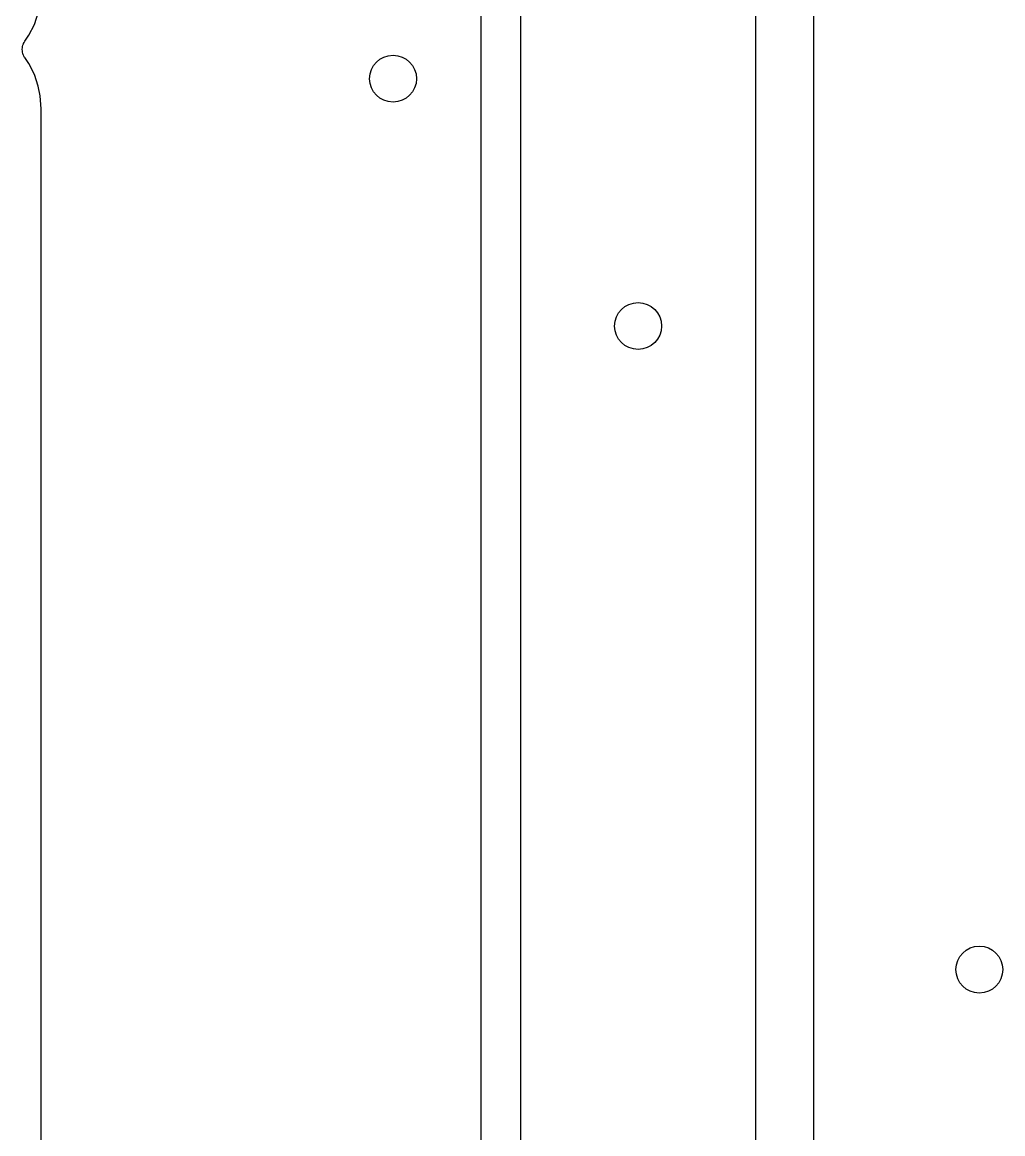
# Model space of a CAD drawing. Extents: x 1.67 to 6.2, y -5.98 to -1.89.
# Drawn here: x 3.0054 to 3.3346, y -3.937 to -3.5637 of the extents above; entities that cross this region are included whole.
import ezdxf

# ---------------------------------------------------------------- set-up
doc = ezdxf.new("R2010")
doc.units = 0
doc.header["$MEASUREMENT"] = 0
doc.layers.add('BLACK', color=7, linetype='CONTINUOUS')

msp = doc.modelspace()

# ---------------------------------------------------------------- linework, layer by layer
at = {"layer": 'BLACK', "linetype": 'CONTINUOUS'}
for p, q in [((3.25157, -2.08468), (3.25157, -5.08724)), ((3.27126, -5.07704), (3.27126, -3.10851)), ((3.15945, -3.19043), (3.15945, -5.13012)), ((3.17283, -3.66768), (3.17283, -3.27398)), ((3.00954, -3.56444), (3.01073, -3.56052)), ((3.00761, -3.56805), (3.00954, -3.56444)), ((3.00624, -3.5701), (3.00761, -3.56805)), ((3.00541, -3.57278), (3.00546, -3.57232)), ((3.00546, -3.57232), (3.00551, -3.57187)), ((3.00551, -3.57187), (3.00552, -3.57185)), ((3.00552, -3.57182), (3.00566, -3.57138)), ((3.00552, -3.57185), (3.00552, -3.57182)), ((3.00566, -3.57138), (3.00579, -3.57095)), ((3.00579, -3.57095), (3.0058, -3.57093)), ((3.0058, -3.57093), (3.00581, -3.57091)), ((3.00581, -3.57091), (3.00603, -3.5705)), ((3.00603, -3.5705), (3.00624, -3.5701)), ((3.00542, -3.5728), (3.00541, -3.57278)), ((3.00541, -3.57282), (3.00542, -3.5728)), ((3.00546, -3.57328), (3.00541, -3.57282)), ((3.0055, -3.57374), (3.00546, -3.57328)), ((3.0055, -3.57376), (3.0055, -3.57374)), ((3.0055, -3.57378), (3.0055, -3.57376)), ((3.00564, -3.57422), (3.0055, -3.57378)), ((3.00576, -3.57466), (3.00564, -3.57422)), ((3.00577, -3.57468), (3.00576, -3.57466)), ((3.00578, -3.5747), (3.00577, -3.57468)), ((3.00599, -3.5751), (3.00578, -3.5747)), ((3.0062, -3.57551), (3.00599, -3.5751)), ((3.00623, -3.57555), (3.0062, -3.57551)), ((3.00624, -3.57557), (3.00623, -3.57555)), ((3.00623, -3.57555), (3.00623, -3.57555)), ((3.00623, -3.57555), (3.00623, -3.57555)), ((3.00761, -3.57762), (3.00624, -3.57557)), ((3.00954, -3.58123), (3.00761, -3.57762)), ((3.01073, -3.58515), (3.00954, -3.58123)), ((3.01139, -3.58844), (3.01073, -3.58515)), ((3.01181, -3.59276), (3.01139, -3.58844)), ((3.01181, -3.94661), (3.01181, -3.59276)), ((3.17283, -4.06138), (3.17283, -3.66768)), ((3.17283, -3.66768), (3.17283, -3.66768))]:
    msp.add_line(p, q, dxfattribs=at)
at = {"layer": 'BLACK'}
for centre in [(3.12992, -3.58268), (3.2122, -3.66575), (3.32677, -3.88189)]:
    msp.add_circle(centre, 0.00787, dxfattribs=at)

doc.saveas('drawing.dxf')
